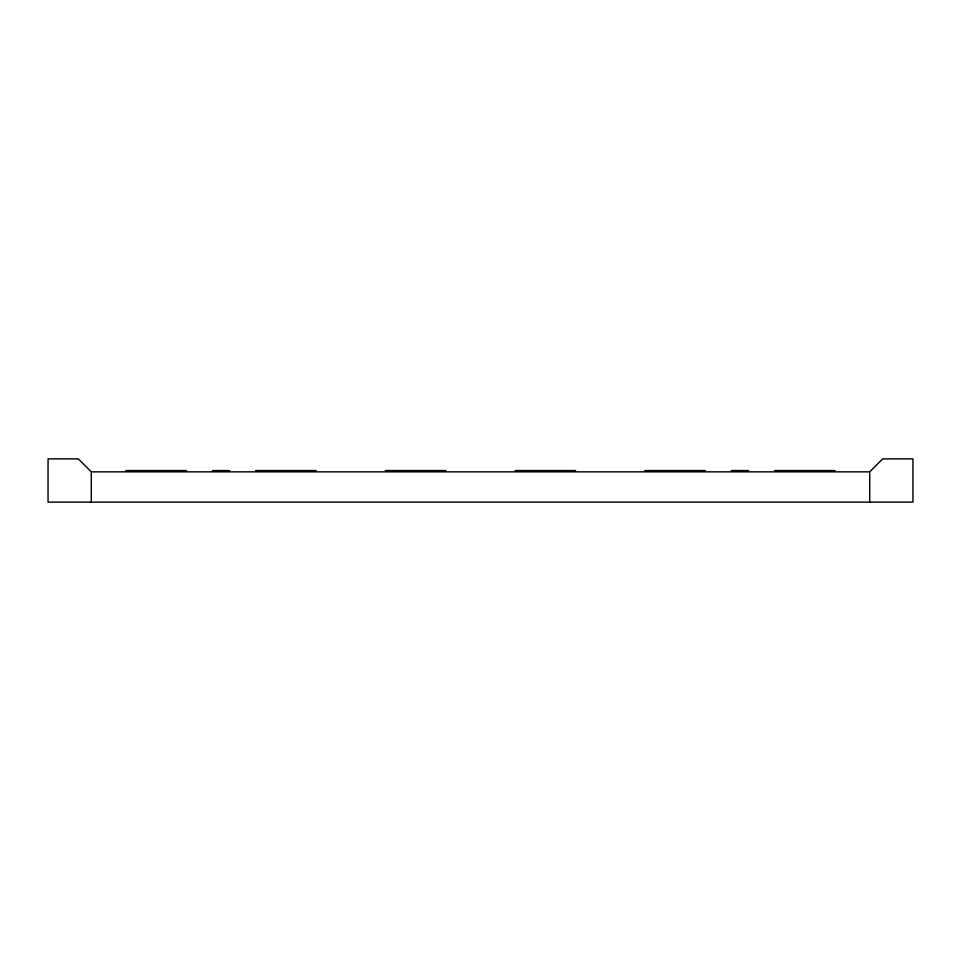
<?xml version="1.0" encoding="UTF-8"?>
<svg xmlns="http://www.w3.org/2000/svg" width="961" height="961" viewBox="0 0 961 961"><rect width="100%" height="100%" fill="white"/><g stroke="black" fill="none" stroke-linecap="round" stroke-linejoin="round"><path stroke-width="1.44" d="M869.705 502.122L869.705 471.851L882.678 458.877L912.95 458.877L912.95 502.122L48.05 502.122L48.05 458.877L78.322 458.877L91.295 471.851L91.295 502.122M125.891 470.554L186.434 470.554M212.381 470.554L229.679 470.554M255.626 470.554L316.169 470.554M385.361 470.554L445.904 470.554M515.096 470.554L575.639 470.554M644.831 470.554L705.374 470.554M731.321 470.554L748.619 470.554M774.566 470.554L835.109 470.554M91.295 471.851L869.705 471.851"/></g></svg>
